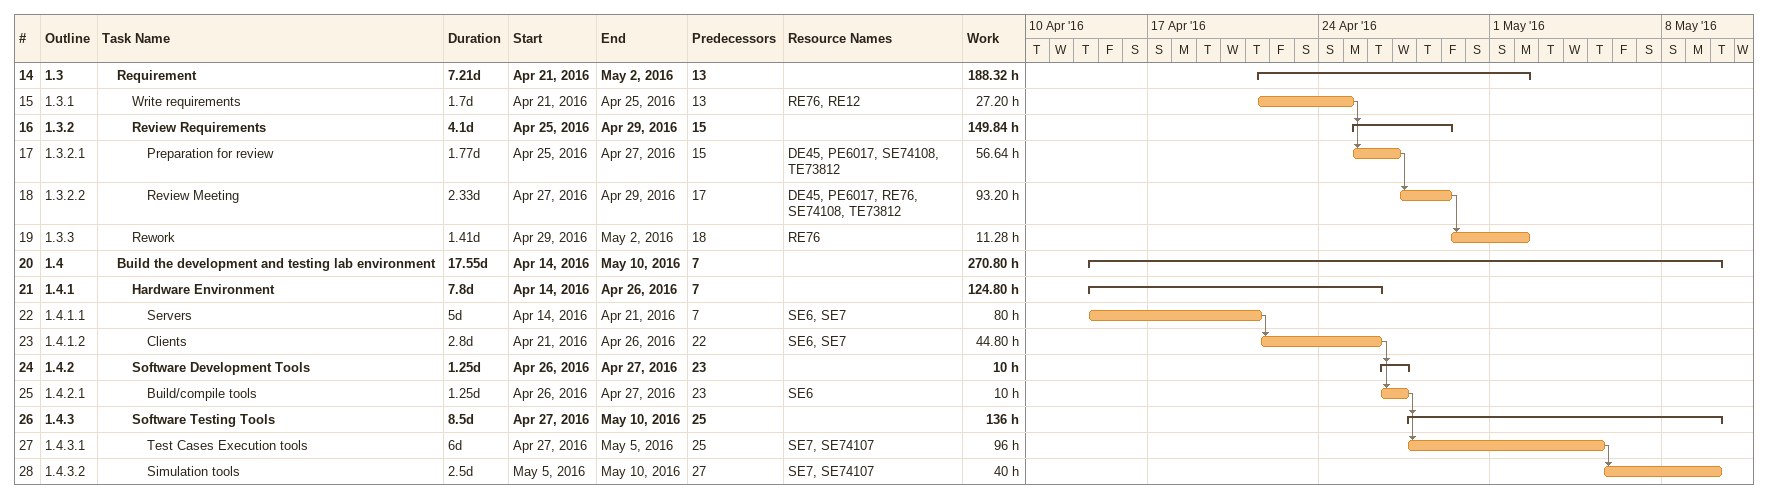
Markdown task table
| ID | WBS | Task | Duration | Start | Finish | Predecessors | Resources | Work (h) |
|---|---|---|---|---|---|---|---|---|
| 14 | 1.3 | **Requirement** | 7.21d | 2016-04-21 | 2016-05-02 | 13 |  | 188.32 |
| 15 | 1.3.1 | Write requirements | 1.7d | 2016-04-21 | 2016-04-25 | 13 | RE76, RE12 | 27.20 |
| 16 | 1.3.2 | **Review Requirements** | 4.1d | 2016-04-25 | 2016-04-29 | 15 |  | 149.84 |
| 17 | 1.3.2.1 | Preparation for review | 1.77d | 2016-04-25 | 2016-04-27 | 15 | DE45, PE6017, SE74108, TE73812 | 56.64 |
| 18 | 1.3.2.2 | Review Meeting | 2.33d | 2016-04-27 | 2016-04-29 | 17 | DE45, PE6017, RE76, SE74108, TE73812 | 93.20 |
| 19 | 1.3.3 | Rework | 1.41d | 2016-04-29 | 2016-05-02 | 18 | RE76 | 11.28 |
| 20 | 1.4 | **Build the development and testing lab environment** | 17.55d | 2016-04-14 | 2016-05-10 | 7 |  | 270.80 |
| 21 | 1.4.1 | **Hardware Environment** | 7.8d | 2016-04-14 | 2016-04-26 | 7 |  | 124.80 |
| 22 | 1.4.1.1 | Servers | 5d | 2016-04-14 | 2016-04-21 | 7 | SE6, SE7 | 80 |
| 23 | 1.4.1.2 | Clients | 2.8d | 2016-04-21 | 2016-04-26 | 22 | SE6, SE7 | 44.80 |
| 24 | 1.4.2 | **Software Development Tools** | 1.25d | 2016-04-26 | 2016-04-27 | 23 |  | 10 |
| 25 | 1.4.2.1 | Build/compile tools | 1.25d | 2016-04-26 | 2016-04-27 | 23 | SE6 | 10 |
| 26 | 1.4.3 | **Software Testing Tools** | 8.5d | 2016-04-27 | 2016-05-10 | 25 |  | 136 |
| 27 | 1.4.3.1 | Test Cases Execution tools | 6d | 2016-04-27 | 2016-05-05 | 25 | SE7, SE74107 | 96 |
| 28 | 1.4.3.2 | Simulation tools | 2.5d | 2016-05-05 | 2016-05-10 | 27 | SE7, SE74107 | 40 |
